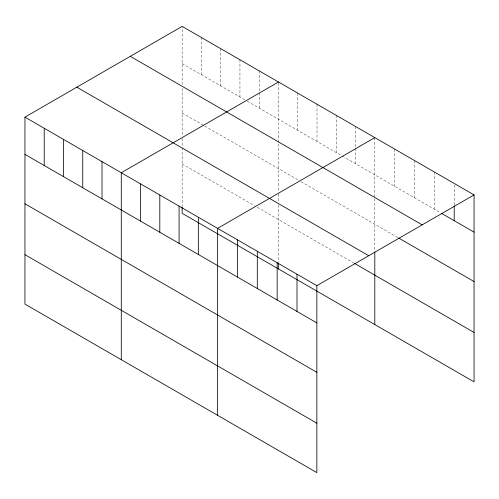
<?xml version="1.0" encoding="UTF-8"?>
<svg xmlns="http://www.w3.org/2000/svg" width="499" height="499" viewBox="0 0 499 499"><rect width="100%" height="100%" fill="white"/><g stroke="black" fill="none" stroke-linecap="round" stroke-linejoin="round"><path stroke-width="0.37" stroke-dasharray="2.5 1.87" d="M182.147 84.462L182.147 26.385M278.479 142.39L278.479 81.998M182.147 63.616L244.597 99.669M247.255 101.203L341.59 155.669M342.252 156.05L440.305 212.661M182.147 113.023L204.072 125.679M204.74 126.06L297.741 179.759M301.065 181.68L397.959 237.618M182.147 163.928L254.559 205.731M257.216 207.266L353.548 262.879M454.202 185.004L454.202 205.17M434.355 171.993L434.355 209.224M414.501 160.528L414.501 197.766M394.653 149.07L394.653 186.302M374.805 137.612L374.805 251.247M355.538 126.49L355.538 147.43M355.538 148.209L355.538 163.722M336.276 115.369L336.276 152.6M317.008 104.241L317.008 141.479M297.741 93.12L297.741 130.351M278.479 143.937L278.479 191.772M278.479 194.086L278.479 201.802M278.479 204.883L278.479 262.767M259.212 70.877L259.212 108.108M239.944 59.749L239.944 96.987M220.683 48.628L220.683 85.865M201.415 37.506L201.415 74.738M182.147 88.317L182.147 136.158M182.147 138.472L182.147 146.956M182.147 147.729L182.147 206.38"/><path stroke-width="0.75" d="M24.95 117.14L316.853 285.671L316.853 472.615L24.95 304.091L24.95 117.14L182.147 26.385L474.05 194.909L474.05 381.86L182.147 213.329L182.147 207.154M278.479 81.998L121.276 172.754L121.276 359.704M374.805 137.612L217.601 228.367L217.601 415.318M316.853 285.671L474.05 194.909M441.627 213.429L474.05 232.141M130.276 56.337L422.173 224.862M398.626 238.004L474.05 281.548M76.827 87.194L368.724 255.719M354.209 263.26L474.05 332.453M24.95 154.378L316.853 322.903M24.95 203.779L316.853 372.31M24.95 254.683L316.853 423.208M454.202 205.944L454.202 220.683M374.805 252.014L374.805 324.556M296.999 274.207L296.999 311.445M278.479 263.541L278.479 268.942M277.151 262.748L277.151 299.98M257.303 251.29L257.303 288.522M237.455 239.832L237.455 277.064M198.34 217.246L198.34 254.478M179.072 206.124L179.072 243.356M159.805 195.003L159.805 232.235M140.543 183.882L140.543 221.113M102.014 161.632L102.014 198.864M82.747 150.511L82.747 187.743M63.479 139.389L63.479 176.621M44.218 128.268L44.218 165.5"/></g></svg>
